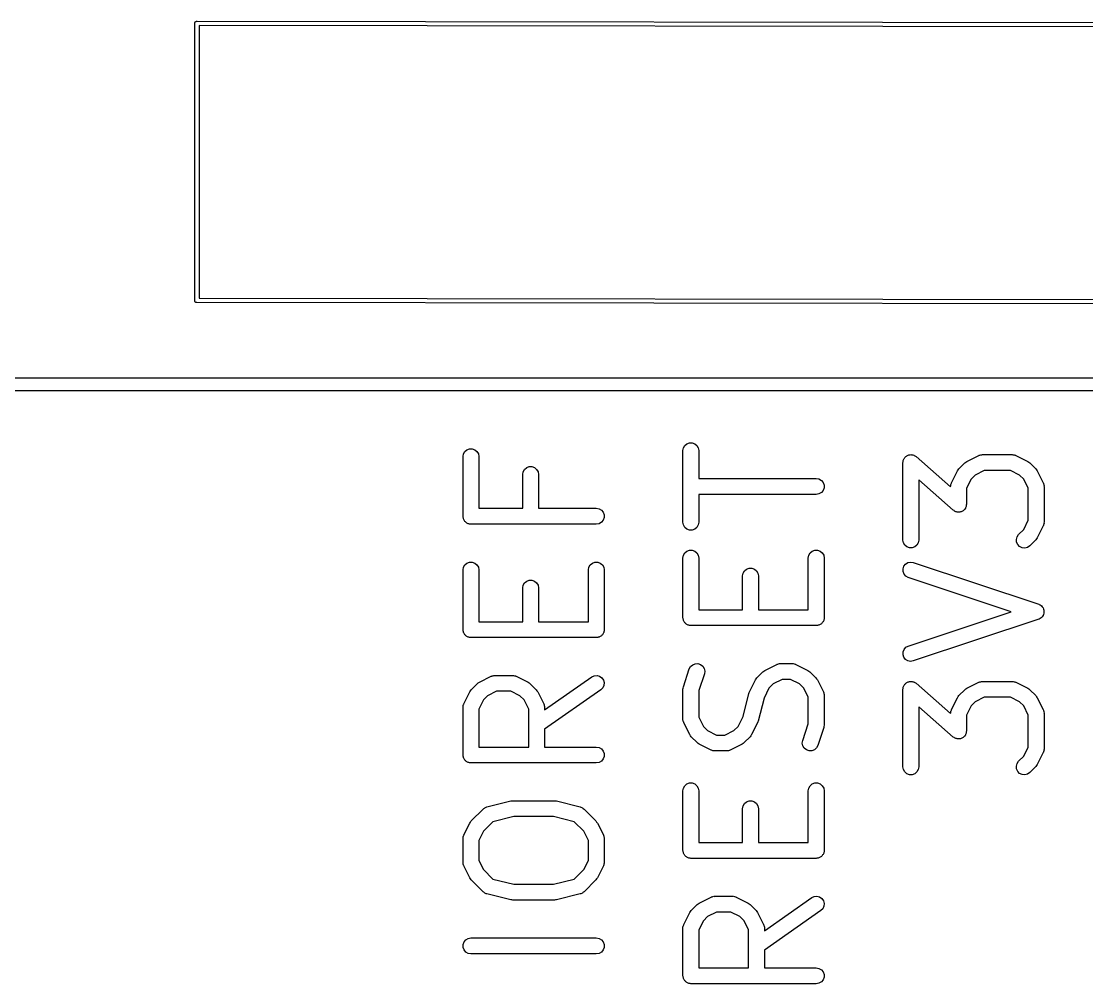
# Model space of a CAD drawing. Extents: x 98 to 199, y -139 to -72.
# Drawn here: x 122.26 to 134.56, y -138.58 to -127.47 of the extents above; entities that cross this region are included whole.
import ezdxf

# ---------------------------------------------------------------- set-up
doc = ezdxf.new("R2010")
doc.units = 0
doc.header["$MEASUREMENT"] = 0
doc.layers.add('BLACK', color=7, linetype='CONTINUOUS')

msp = doc.modelspace()

# ---------------------------------------------------------------- linework, layer by layer
at = {"layer": 'BLACK', "linetype": 'CONTINUOUS'}
for p, q in [((124.276, -127.468), (124.278, -127.467)), ((124.278, -127.467), (124.28, -127.467)), ((124.28, -127.467), (124.282, -127.466)), ((124.282, -127.466), (124.285, -127.466)), ((124.285, -127.466), (124.285, -127.466)), ((124.285, -127.466), (124.287, -127.466)), ((124.287, -127.466), (124.291, -127.466)), ((124.291, -127.466), (124.291, -127.466)), ((124.291, -127.466), (144.828, -127.496)), ((124.262, -127.484), (124.263, -127.482)), ((124.262, -127.486), (124.262, -127.484)), ((124.262, -127.489), (124.262, -127.486)), ((124.262, -127.491), (124.262, -127.489)), ((124.262, -127.489), (124.262, -127.489)), ((124.262, -127.495), (124.262, -127.491)), ((124.262, -130.692), (124.262, -127.495)), ((124.262, -127.495), (124.262, -127.495)), ((124.263, -127.482), (124.264, -127.48)), ((124.264, -127.48), (124.265, -127.478)), ((124.265, -127.478), (124.266, -127.476)), ((124.266, -127.476), (124.267, -127.474)), ((124.267, -127.474), (124.269, -127.473)), ((124.269, -127.473), (124.27, -127.471)), ((124.27, -127.471), (124.272, -127.47)), ((124.272, -127.47), (124.274, -127.469)), ((124.274, -127.469), (124.276, -127.468)), ((144.802, -127.546), (124.312, -127.516)), ((124.312, -127.516), (124.312, -130.666)), ((124.312, -130.666), (144.802, -130.696)), ((124.262, -130.695), (124.262, -130.692)), ((124.262, -130.697), (124.262, -130.695)), ((124.263, -130.699), (124.262, -130.697)), ((124.264, -130.701), (124.263, -130.699)), ((124.265, -130.703), (124.264, -130.701)), ((124.266, -130.705), (124.265, -130.703)), ((124.267, -130.707), (124.266, -130.705)), ((124.269, -130.709), (124.267, -130.707)), ((124.27, -130.71), (124.269, -130.709)), ((124.272, -130.711), (124.27, -130.71)), ((124.274, -130.713), (124.272, -130.711)), ((124.276, -130.714), (124.274, -130.713)), ((124.278, -130.715), (124.276, -130.714)), ((124.28, -130.715), (124.278, -130.715)), ((124.282, -130.716), (124.28, -130.715)), ((124.287, -130.716), (124.282, -130.716)), ((144.822, -130.746), (124.287, -130.716)), ((98.7333, -131.586), (195.783, -131.586)), ((195.793, -131.736), (98.7201, -131.736)), ((129.906, -132.394), (129.922, -132.367)), ((129.922, -132.367), (129.946, -132.346)), ((129.946, -132.346), (129.976, -132.336)), ((129.976, -132.336), (130.008, -132.336)), ((130.008, -132.336), (130.038, -132.346)), ((130.038, -132.346), (130.062, -132.367)), ((130.062, -132.367), (130.078, -132.394)), ((127.361, -132.494), (127.366, -132.463)), ((127.361, -133.184), (127.361, -132.494)), ((127.366, -132.463), (127.382, -132.436)), ((127.382, -132.436), (127.406, -132.415)), ((127.406, -132.415), (127.436, -132.404)), ((127.436, -132.404), (127.468, -132.404)), ((127.468, -132.404), (127.498, -132.415)), ((127.498, -132.415), (127.522, -132.436)), ((127.522, -132.436), (127.538, -132.463)), ((127.538, -132.463), (127.543, -132.494)), ((127.543, -132.494), (127.543, -133.092)), ((129.901, -132.426), (129.906, -132.394)), ((129.901, -133.253), (129.901, -132.426)), ((130.078, -132.394), (130.083, -132.426)), ((130.083, -132.426), (130.083, -132.748)), ((132.454, -132.516), (132.458, -132.511)), ((132.458, -132.511), (132.462, -132.505)), ((132.462, -132.505), (132.469, -132.499)), ((132.469, -132.499), (132.475, -132.492)), ((132.475, -132.492), (132.481, -132.489)), ((132.481, -132.489), (132.486, -132.484)), ((132.486, -132.484), (132.495, -132.481)), ((132.495, -132.481), (132.502, -132.477)), ((132.502, -132.477), (132.509, -132.476)), ((132.509, -132.476), (132.516, -132.473)), ((132.516, -132.473), (132.525, -132.473)), ((132.525, -132.473), (132.534, -132.472)), ((132.534, -132.472), (132.541, -132.473)), ((132.541, -132.473), (132.548, -132.473)), ((132.548, -132.473), (132.556, -132.476)), ((132.556, -132.476), (132.565, -132.478)), ((132.565, -132.478), (132.571, -132.482)), ((132.571, -132.482), (132.578, -132.484)), ((132.578, -132.484), (132.585, -132.49)), ((132.585, -132.49), (132.592, -132.495)), ((132.592, -132.495), (132.992, -132.845)), ((133.18, -132.551), (133.318, -132.482)), ((133.318, -132.482), (133.323, -132.48)), ((133.323, -132.48), (133.328, -132.478)), ((133.328, -132.478), (133.339, -132.476)), ((133.339, -132.476), (133.349, -132.473)), ((133.349, -132.473), (133.354, -132.473)), ((133.354, -132.473), (133.359, -132.472)), ((133.359, -132.472), (133.704, -132.472)), ((133.704, -132.472), (133.709, -132.473)), ((133.709, -132.473), (133.714, -132.473)), ((133.714, -132.473), (133.725, -132.476)), ((133.725, -132.476), (133.735, -132.478)), ((133.735, -132.478), (133.74, -132.48)), ((133.74, -132.48), (133.745, -132.482)), ((133.745, -132.482), (133.883, -132.551)), ((128.071, -132.643), (128.096, -132.622)), ((128.096, -132.622), (128.126, -132.611)), ((128.126, -132.611), (128.157, -132.611)), ((128.157, -132.611), (128.187, -132.622)), ((128.187, -132.622), (128.211, -132.643)), ((132.441, -132.563), (132.442, -132.555)), ((132.441, -133.46), (132.441, -132.563)), ((132.442, -132.546), (132.445, -132.539)), ((132.442, -132.555), (132.442, -132.546)), ((132.445, -132.539), (132.446, -132.532)), ((132.446, -132.532), (132.45, -132.524)), ((132.45, -132.524), (132.454, -132.516)), ((133.088, -132.637), (133.157, -132.568)), ((133.157, -132.568), (133.169, -132.559)), ((133.169, -132.559), (133.18, -132.551)), ((133.883, -132.551), (133.895, -132.559)), ((133.895, -132.559), (133.907, -132.568)), ((133.907, -132.568), (133.975, -132.637)), ((128.05, -132.701), (128.055, -132.67)), ((128.05, -133.092), (128.05, -132.701)), ((128.055, -132.67), (128.071, -132.643)), ((128.211, -132.643), (128.227, -132.67)), ((128.227, -132.67), (128.233, -132.701)), ((128.233, -132.701), (128.233, -133.092)), ((130.083, -132.748), (131.44, -132.748)), ((131.44, -132.748), (131.471, -132.753)), ((131.471, -132.753), (131.499, -132.769)), ((133.002, -132.798), (133.071, -132.66)), ((133.071, -132.66), (133.079, -132.649)), ((133.079, -132.649), (133.088, -132.637)), ((133.228, -132.755), (133.175, -132.861)), ((133.276, -132.708), (133.228, -132.755)), ((133.381, -132.655), (133.276, -132.708)), ((133.682, -132.655), (133.381, -132.655)), ((133.788, -132.708), (133.682, -132.655)), ((133.836, -132.755), (133.788, -132.708)), ((133.888, -132.861), (133.836, -132.755)), ((133.975, -132.637), (133.984, -132.649)), ((133.984, -132.649), (133.993, -132.66)), ((133.993, -132.66), (134.062, -132.798)), ((131.499, -132.769), (131.519, -132.793)), ((131.519, -132.793), (131.53, -132.823)), ((131.53, -132.855), (131.519, -132.885)), ((131.53, -132.823), (131.53, -132.855)), ((133.023, -133.115), (132.623, -132.765)), ((132.623, -132.765), (132.623, -133.46)), ((132.992, -132.839), (132.993, -132.834)), ((132.992, -132.845), (132.992, -132.839)), ((132.993, -132.829), (132.996, -132.818)), ((132.993, -132.834), (132.993, -132.829)), ((132.996, -132.818), (132.998, -132.808)), ((132.998, -132.808), (133, -132.803)), ((133, -132.803), (133.002, -132.798)), ((133.175, -132.861), (133.175, -133.046)), ((133.888, -133.231), (133.888, -132.861)), ((134.062, -132.798), (134.063, -132.803)), ((134.063, -132.803), (134.066, -132.808)), ((134.066, -132.808), (134.068, -132.818)), ((134.068, -132.818), (134.071, -132.829)), ((134.071, -132.829), (134.07, -132.834)), ((134.07, -132.834), (134.071, -132.839)), ((134.071, -132.839), (134.071, -133.253)), ((131.44, -132.931), (130.083, -132.931)), ((130.083, -132.931), (130.083, -133.253)), ((131.471, -132.925), (131.44, -132.931)), ((131.499, -132.909), (131.471, -132.925)), ((131.519, -132.885), (131.499, -132.909)), ((127.543, -133.092), (128.05, -133.092)), ((128.233, -133.092), (128.9, -133.092)), ((128.9, -133.092), (128.931, -133.098)), ((128.931, -133.098), (128.959, -133.114)), ((128.959, -133.114), (128.979, -133.138)), ((133.031, -133.119), (133.023, -133.115)), ((133.038, -133.125), (133.031, -133.119)), ((133.044, -133.128), (133.038, -133.125)), ((133.129, -133.125), (133.121, -133.128)), ((133.135, -133.121), (133.129, -133.125)), ((133.141, -133.117), (133.135, -133.121)), ((133.147, -133.111), (133.141, -133.117)), ((133.154, -133.105), (133.147, -133.111)), ((133.157, -133.099), (133.154, -133.105)), ((133.162, -133.093), (133.157, -133.099)), ((133.165, -133.085), (133.162, -133.093)), ((133.169, -133.077), (133.165, -133.085)), ((133.171, -133.07), (133.169, -133.077)), ((133.173, -133.064), (133.171, -133.07)), ((133.175, -133.046), (133.173, -133.055)), ((133.173, -133.055), (133.173, -133.064)), ((127.362, -133.192), (127.361, -133.184)), ((127.362, -133.2), (127.362, -133.192)), ((127.365, -133.207), (127.362, -133.2)), ((127.366, -133.215), (127.365, -133.207)), ((127.37, -133.222), (127.366, -133.215)), ((127.373, -133.23), (127.37, -133.222)), ((127.378, -133.236), (127.373, -133.23)), ((127.382, -133.243), (127.378, -133.236)), ((127.388, -133.248), (127.382, -133.243)), ((127.393, -133.254), (127.388, -133.248)), ((128.979, -133.23), (128.959, -133.254)), ((128.979, -133.138), (128.99, -133.168)), ((128.99, -133.2), (128.979, -133.23)), ((128.99, -133.168), (128.99, -133.2)), ((133.05, -133.131), (133.044, -133.128)), ((133.059, -133.133), (133.05, -133.131)), ((133.068, -133.136), (133.059, -133.133)), ((133.075, -133.136), (133.068, -133.136)), ((133.082, -133.137), (133.075, -133.136)), ((133.09, -133.136), (133.082, -133.137)), ((133.099, -133.136), (133.09, -133.136)), ((133.106, -133.134), (133.099, -133.136)), ((133.113, -133.133), (133.106, -133.134)), ((133.121, -133.128), (133.113, -133.133)), ((133.836, -133.337), (133.888, -133.231)), ((127.4, -133.258), (127.393, -133.254)), ((127.406, -133.263), (127.4, -133.258)), ((127.414, -133.266), (127.406, -133.263)), ((127.421, -133.27), (127.414, -133.266)), ((127.429, -133.271), (127.421, -133.27)), ((127.436, -133.274), (127.429, -133.271)), ((127.444, -133.274), (127.436, -133.274)), ((127.452, -133.275), (127.444, -133.274)), ((128.9, -133.275), (127.452, -133.275)), ((128.931, -133.27), (128.9, -133.275)), ((128.959, -133.254), (128.931, -133.27)), ((129.906, -133.284), (129.901, -133.253)), ((129.922, -133.312), (129.906, -133.284)), ((129.946, -133.332), (129.922, -133.312)), ((129.976, -133.343), (129.946, -133.332)), ((130.008, -133.343), (129.976, -133.343)), ((130.038, -133.332), (130.008, -133.343)), ((130.062, -133.312), (130.038, -133.332)), ((130.078, -133.284), (130.062, -133.312)), ((130.083, -133.253), (130.078, -133.284)), ((133.777, -133.395), (133.836, -133.337)), ((134.062, -133.294), (133.993, -133.432)), ((134.063, -133.289), (134.062, -133.294)), ((134.066, -133.284), (134.063, -133.289)), ((134.068, -133.274), (134.066, -133.284)), ((134.071, -133.263), (134.068, -133.274)), ((134.071, -133.253), (134.07, -133.258)), ((134.07, -133.258), (134.071, -133.263)), ((132.446, -133.491), (132.441, -133.46)), ((132.462, -133.518), (132.446, -133.491)), ((132.618, -133.491), (132.602, -133.518)), ((132.623, -133.46), (132.618, -133.491)), ((133.751, -133.452), (133.759, -133.421)), ((133.754, -133.483), (133.751, -133.452)), ((133.767, -133.512), (133.754, -133.483)), ((133.759, -133.421), (133.777, -133.395)), ((133.975, -133.455), (133.907, -133.524)), ((133.984, -133.443), (133.975, -133.455)), ((133.993, -133.432), (133.984, -133.443)), ((129.906, -133.635), (129.922, -133.608)), ((129.922, -133.608), (129.946, -133.587)), ((129.946, -133.587), (129.976, -133.576)), ((129.976, -133.576), (130.008, -133.576)), ((130.008, -133.576), (130.038, -133.587)), ((130.038, -133.587), (130.062, -133.608)), ((130.062, -133.608), (130.078, -133.635)), ((131.354, -133.635), (131.37, -133.608)), ((131.37, -133.608), (131.394, -133.587)), ((131.394, -133.587), (131.424, -133.576)), ((131.424, -133.576), (131.456, -133.576)), ((131.456, -133.576), (131.485, -133.587)), ((131.485, -133.587), (131.51, -133.608)), ((131.51, -133.608), (131.526, -133.635)), ((132.486, -133.539), (132.462, -133.518)), ((132.516, -133.55), (132.486, -133.539)), ((132.548, -133.55), (132.516, -133.55)), ((132.578, -133.539), (132.548, -133.55)), ((132.602, -133.518), (132.578, -133.539)), ((133.789, -133.535), (133.767, -133.512)), ((133.818, -133.548), (133.789, -133.535)), ((133.85, -133.551), (133.818, -133.548)), ((133.881, -133.543), (133.85, -133.551)), ((133.907, -133.524), (133.881, -133.543)), ((127.382, -133.746), (127.406, -133.725)), ((127.406, -133.725), (127.436, -133.714)), ((127.436, -133.714), (127.468, -133.714)), ((127.468, -133.714), (127.498, -133.725)), ((127.498, -133.725), (127.522, -133.746)), ((128.83, -133.746), (128.854, -133.725)), ((128.854, -133.725), (128.884, -133.714)), ((128.884, -133.714), (128.916, -133.714)), ((128.916, -133.714), (128.945, -133.725)), ((128.945, -133.725), (128.97, -133.746)), ((129.901, -133.667), (129.906, -133.635)), ((129.901, -134.356), (129.901, -133.667)), ((130.078, -133.635), (130.083, -133.667)), ((130.083, -133.667), (130.083, -134.265)), ((131.348, -133.667), (131.354, -133.635)), ((131.348, -134.265), (131.348, -133.667)), ((131.526, -133.635), (131.531, -133.667)), ((131.531, -133.667), (131.531, -134.356)), ((132.452, -133.761), (132.471, -133.736)), ((132.471, -133.736), (132.498, -133.719)), ((132.498, -133.719), (132.529, -133.713)), ((132.529, -133.713), (132.561, -133.718)), ((132.561, -133.718), (134.009, -134.2)), ((127.361, -133.804), (127.366, -133.773)), ((127.361, -134.494), (127.361, -133.804)), ((127.366, -133.773), (127.382, -133.746)), ((127.522, -133.746), (127.538, -133.773)), ((127.538, -133.773), (127.543, -133.804)), ((127.543, -133.804), (127.543, -134.402)), ((128.808, -133.804), (128.814, -133.773)), ((128.808, -134.402), (128.808, -133.804)), ((128.814, -133.773), (128.83, -133.746)), ((128.97, -133.746), (128.986, -133.773)), ((128.986, -133.773), (128.991, -133.804)), ((128.991, -133.804), (128.991, -134.494)), ((130.59, -133.873), (130.595, -133.842)), ((130.595, -133.842), (130.611, -133.815)), ((130.611, -133.815), (130.636, -133.794)), ((130.636, -133.794), (130.666, -133.783)), ((130.666, -133.783), (130.697, -133.783)), ((130.697, -133.783), (130.727, -133.794)), ((130.727, -133.794), (130.751, -133.815)), ((130.751, -133.815), (130.767, -133.842)), ((130.767, -133.842), (130.773, -133.873)), ((132.442, -133.791), (132.452, -133.761)), ((132.442, -133.823), (132.442, -133.791)), ((132.454, -133.852), (132.442, -133.823)), ((132.475, -133.876), (132.454, -133.852)), ((128.05, -134.011), (128.055, -133.98)), ((128.055, -133.98), (128.071, -133.952)), ((128.071, -133.952), (128.096, -133.932)), ((128.096, -133.932), (128.126, -133.921)), ((128.126, -133.921), (128.157, -133.921)), ((128.157, -133.921), (128.187, -133.932)), ((128.187, -133.932), (128.211, -133.952)), ((128.211, -133.952), (128.227, -133.98)), ((128.227, -133.98), (128.233, -134.011)), ((130.59, -134.265), (130.59, -133.873)), ((130.773, -133.873), (130.773, -134.265)), ((132.503, -133.891), (132.475, -133.876)), ((133.691, -134.287), (132.503, -133.891)), ((128.05, -134.402), (128.05, -134.011)), ((128.233, -134.011), (128.233, -134.402)), ((134.009, -134.2), (134.011, -134.201)), ((134.011, -134.201), (134.013, -134.202)), ((134.013, -134.202), (134.025, -134.209)), ((134.025, -134.209), (134.037, -134.215)), ((134.037, -134.215), (134.038, -134.217)), ((134.038, -134.217), (134.04, -134.219)), ((134.04, -134.219), (134.049, -134.229)), ((134.049, -134.229), (134.058, -134.239)), ((129.902, -134.364), (129.901, -134.356)), ((130.083, -134.265), (130.59, -134.265)), ((130.773, -134.265), (131.348, -134.265)), ((131.531, -134.356), (131.53, -134.364)), ((132.503, -134.683), (133.691, -134.287)), ((134.038, -134.357), (134.037, -134.359)), ((134.04, -134.355), (134.038, -134.357)), ((134.049, -134.345), (134.04, -134.355)), ((134.058, -134.335), (134.049, -134.345)), ((134.058, -134.239), (134.059, -134.241)), ((134.059, -134.333), (134.058, -134.335)), ((134.059, -134.241), (134.06, -134.243)), ((134.06, -134.331), (134.059, -134.333)), ((134.06, -134.243), (134.064, -134.256)), ((134.064, -134.318), (134.06, -134.331)), ((134.064, -134.256), (134.069, -134.269)), ((134.069, -134.305), (134.064, -134.318)), ((134.069, -134.269), (134.069, -134.271)), ((134.069, -134.271), (134.07, -134.274)), ((134.07, -134.3), (134.069, -134.303)), ((134.069, -134.303), (134.069, -134.305)), ((134.07, -134.274), (134.07, -134.287)), ((134.07, -134.287), (134.07, -134.3)), ((127.543, -134.402), (128.05, -134.402)), ((128.233, -134.402), (128.808, -134.402)), ((129.902, -134.372), (129.902, -134.364)), ((129.905, -134.379), (129.902, -134.372)), ((129.906, -134.387), (129.905, -134.379)), ((129.91, -134.394), (129.906, -134.387)), ((129.913, -134.402), (129.91, -134.394)), ((129.918, -134.408), (129.913, -134.402)), ((129.922, -134.415), (129.918, -134.408)), ((129.928, -134.42), (129.922, -134.415)), ((129.933, -134.426), (129.928, -134.42)), ((129.94, -134.43), (129.933, -134.426)), ((129.946, -134.435), (129.94, -134.43)), ((129.954, -134.438), (129.946, -134.435)), ((129.961, -134.442), (129.954, -134.438)), ((129.969, -134.443), (129.961, -134.442)), ((129.976, -134.446), (129.969, -134.443)), ((129.984, -134.446), (129.976, -134.446)), ((129.992, -134.447), (129.984, -134.446)), ((131.44, -134.447), (129.992, -134.447)), ((131.448, -134.446), (131.44, -134.447)), ((131.456, -134.446), (131.448, -134.446)), ((131.463, -134.443), (131.456, -134.446)), ((131.471, -134.442), (131.463, -134.443)), ((131.478, -134.438), (131.471, -134.442)), ((131.485, -134.435), (131.478, -134.438)), ((131.492, -134.43), (131.485, -134.435)), ((131.499, -134.426), (131.492, -134.43)), ((131.504, -134.42), (131.499, -134.426)), ((131.51, -134.415), (131.504, -134.42)), ((131.514, -134.408), (131.51, -134.415)), ((131.519, -134.402), (131.514, -134.408)), ((131.522, -134.394), (131.519, -134.402)), ((131.526, -134.387), (131.522, -134.394)), ((131.527, -134.379), (131.526, -134.387)), ((131.53, -134.372), (131.527, -134.379)), ((131.53, -134.364), (131.53, -134.372)), ((134.009, -134.374), (132.561, -134.856)), ((134.011, -134.373), (134.009, -134.374)), ((134.013, -134.372), (134.011, -134.373)), ((134.025, -134.365), (134.013, -134.372)), ((134.037, -134.359), (134.025, -134.365)), ((127.362, -134.502), (127.361, -134.494)), ((127.362, -134.51), (127.362, -134.502)), ((127.365, -134.517), (127.362, -134.51)), ((127.366, -134.525), (127.365, -134.517)), ((127.37, -134.532), (127.366, -134.525)), ((127.373, -134.54), (127.37, -134.532)), ((127.378, -134.546), (127.373, -134.54)), ((127.382, -134.553), (127.378, -134.546)), ((127.388, -134.558), (127.382, -134.553)), ((127.393, -134.564), (127.388, -134.558)), ((127.4, -134.568), (127.393, -134.564)), ((127.406, -134.573), (127.4, -134.568)), ((127.414, -134.576), (127.406, -134.573)), ((127.421, -134.58), (127.414, -134.576)), ((127.429, -134.581), (127.421, -134.58)), ((127.436, -134.584), (127.429, -134.581)), ((127.444, -134.584), (127.436, -134.584)), ((127.452, -134.585), (127.444, -134.584)), ((128.9, -134.585), (127.452, -134.585)), ((128.908, -134.584), (128.9, -134.585)), ((128.916, -134.584), (128.908, -134.584)), ((128.923, -134.581), (128.916, -134.584)), ((128.931, -134.58), (128.923, -134.581)), ((128.938, -134.576), (128.931, -134.58)), ((128.945, -134.573), (128.938, -134.576)), ((128.952, -134.568), (128.945, -134.573)), ((128.959, -134.564), (128.952, -134.568)), ((128.964, -134.558), (128.959, -134.564)), ((128.97, -134.553), (128.964, -134.558)), ((128.974, -134.546), (128.97, -134.553)), ((128.979, -134.54), (128.974, -134.546)), ((128.982, -134.532), (128.979, -134.54)), ((128.986, -134.525), (128.982, -134.532)), ((128.987, -134.517), (128.986, -134.525)), ((128.99, -134.51), (128.987, -134.517)), ((128.991, -134.494), (128.99, -134.502)), ((128.99, -134.502), (128.99, -134.51)), ((132.442, -134.751), (132.454, -134.722)), ((132.454, -134.722), (132.475, -134.698)), ((132.475, -134.698), (132.503, -134.683)), ((132.442, -134.783), (132.442, -134.751)), ((132.452, -134.813), (132.442, -134.783)), ((132.471, -134.838), (132.452, -134.813)), ((132.498, -134.855), (132.471, -134.838)), ((129.905, -135.154), (129.974, -134.948)), ((129.974, -134.948), (129.989, -134.92)), ((129.989, -134.92), (130.013, -134.899)), ((130.013, -134.899), (130.043, -134.887)), ((130.043, -134.887), (130.074, -134.886)), ((130.074, -134.886), (130.104, -134.896)), ((130.104, -134.896), (130.129, -134.916)), ((130.129, -134.916), (130.146, -134.943)), ((130.146, -134.943), (130.152, -134.974)), ((130.824, -134.981), (130.836, -134.972)), ((130.836, -134.972), (130.847, -134.964)), ((130.847, -134.964), (130.985, -134.895)), ((130.985, -134.895), (130.99, -134.893)), ((130.99, -134.893), (130.995, -134.891)), ((130.995, -134.891), (131.005, -134.889)), ((131.005, -134.889), (131.016, -134.886)), ((131.016, -134.886), (131.021, -134.886)), ((131.021, -134.886), (131.026, -134.885)), ((131.026, -134.885), (131.164, -134.885)), ((131.164, -134.885), (131.169, -134.886)), ((131.169, -134.886), (131.174, -134.886)), ((131.174, -134.886), (131.185, -134.889)), ((131.185, -134.889), (131.195, -134.891)), ((131.195, -134.891), (131.2, -134.893)), ((131.2, -134.893), (131.205, -134.895)), ((131.205, -134.895), (131.343, -134.964)), ((131.343, -134.964), (131.355, -134.972)), ((131.355, -134.972), (131.367, -134.981)), ((132.529, -134.861), (132.498, -134.855)), ((132.561, -134.856), (132.529, -134.861)), ((127.549, -135.101), (127.687, -135.033)), ((127.687, -135.033), (127.692, -135.031)), ((127.692, -135.031), (127.696, -135.028)), ((127.696, -135.028), (127.707, -135.027)), ((127.707, -135.027), (127.717, -135.023)), ((127.717, -135.023), (127.723, -135.024)), ((127.723, -135.024), (127.728, -135.023)), ((127.728, -135.023), (127.935, -135.023)), ((127.935, -135.023), (127.94, -135.024)), ((127.94, -135.024), (127.945, -135.023)), ((127.945, -135.023), (127.955, -135.027)), ((127.955, -135.027), (127.966, -135.028)), ((127.966, -135.028), (127.97, -135.031)), ((127.97, -135.031), (127.975, -135.033)), ((127.975, -135.033), (128.113, -135.101)), ((128.302, -135.421), (128.847, -135.039)), ((128.847, -135.039), (128.876, -135.026)), ((128.876, -135.026), (128.908, -135.023)), ((128.908, -135.023), (128.938, -135.031)), ((128.938, -135.031), (128.964, -135.05)), ((128.964, -135.05), (128.983, -135.076)), ((128.983, -135.076), (128.991, -135.106)), ((130.148, -135.005), (130.083, -135.198)), ((130.152, -134.974), (130.148, -135.005)), ((130.669, -135.211), (130.737, -135.073)), ((130.737, -135.073), (130.746, -135.062)), ((130.746, -135.062), (130.755, -135.05)), ((130.755, -135.05), (130.824, -134.981)), ((131.048, -135.068), (130.942, -135.121)), ((131.142, -135.068), (131.048, -135.068)), ((131.248, -135.121), (131.142, -135.068)), ((131.367, -134.981), (131.435, -135.05)), ((131.435, -135.05), (131.444, -135.062)), ((131.444, -135.062), (131.453, -135.073)), ((131.453, -135.073), (131.522, -135.211)), ((132.509, -135.096), (132.516, -135.093)), ((132.516, -135.093), (132.525, -135.093)), ((132.525, -135.093), (132.534, -135.092)), ((132.534, -135.092), (132.541, -135.093)), ((132.541, -135.093), (132.548, -135.093)), ((132.548, -135.093), (132.556, -135.096)), ((133.328, -135.097), (133.339, -135.095)), ((133.339, -135.095), (133.349, -135.092)), ((133.349, -135.092), (133.354, -135.093)), ((133.354, -135.093), (133.359, -135.092)), ((133.359, -135.092), (133.704, -135.092)), ((133.704, -135.092), (133.709, -135.093)), ((133.709, -135.093), (133.714, -135.092)), ((133.714, -135.092), (133.725, -135.095)), ((133.725, -135.095), (133.735, -135.097)), ((127.37, -135.349), (127.439, -135.211)), ((127.439, -135.211), (127.448, -135.2)), ((127.448, -135.2), (127.456, -135.188)), ((127.456, -135.188), (127.525, -135.119)), ((127.525, -135.119), (127.537, -135.11)), ((127.537, -135.11), (127.549, -135.101)), ((127.749, -135.206), (127.644, -135.258)), ((127.913, -135.206), (127.749, -135.206)), ((128.018, -135.258), (127.913, -135.206)), ((128.113, -135.101), (128.125, -135.11)), ((128.125, -135.11), (128.137, -135.119)), ((128.137, -135.119), (128.206, -135.188)), ((128.206, -135.188), (128.214, -135.2)), ((128.214, -135.2), (128.223, -135.211)), ((128.223, -135.211), (128.292, -135.349)), ((128.952, -135.189), (128.302, -135.645)), ((128.975, -135.167), (128.952, -135.189)), ((128.988, -135.138), (128.975, -135.167)), ((128.991, -135.106), (128.988, -135.138)), ((129.901, -135.183), (129.903, -135.169)), ((129.901, -135.528), (129.901, -135.183)), ((129.903, -135.169), (129.905, -135.154)), ((130.083, -135.198), (130.083, -135.506)), ((130.666, -135.221), (130.669, -135.211)), ((130.894, -135.168), (130.837, -135.284)), ((130.942, -135.121), (130.894, -135.168)), ((131.296, -135.168), (131.248, -135.121)), ((131.348, -135.274), (131.296, -135.168)), ((131.522, -135.211), (131.523, -135.216)), ((131.523, -135.216), (131.526, -135.221)), ((132.441, -135.183), (132.442, -135.174)), ((132.441, -136.08), (132.441, -135.183)), ((132.442, -135.166), (132.445, -135.159)), ((132.442, -135.174), (132.442, -135.166)), ((132.445, -135.159), (132.446, -135.152)), ((132.446, -135.152), (132.45, -135.144)), ((132.45, -135.144), (132.454, -135.136)), ((132.454, -135.136), (132.458, -135.131)), ((132.458, -135.131), (132.462, -135.124)), ((132.462, -135.124), (132.469, -135.119)), ((132.469, -135.119), (132.475, -135.112)), ((132.475, -135.112), (132.481, -135.109)), ((132.481, -135.109), (132.486, -135.104)), ((132.486, -135.104), (132.495, -135.101)), ((132.495, -135.101), (132.502, -135.097)), ((132.502, -135.097), (132.509, -135.096)), ((132.556, -135.096), (132.565, -135.098)), ((132.565, -135.098), (132.571, -135.102)), ((132.571, -135.102), (132.578, -135.104)), ((132.578, -135.104), (132.585, -135.11)), ((132.585, -135.11), (132.592, -135.114)), ((132.592, -135.114), (132.992, -135.464)), ((133.088, -135.256), (133.157, -135.188)), ((133.157, -135.188), (133.169, -135.179)), ((133.169, -135.179), (133.18, -135.17)), ((133.18, -135.17), (133.318, -135.101)), ((133.318, -135.101), (133.323, -135.1)), ((133.323, -135.1), (133.328, -135.097)), ((133.735, -135.097), (133.74, -135.1)), ((133.74, -135.1), (133.745, -135.101)), ((133.745, -135.101), (133.883, -135.17)), ((133.883, -135.17), (133.895, -135.179)), ((133.895, -135.179), (133.907, -135.188)), ((133.907, -135.188), (133.975, -135.256)), ((127.596, -135.306), (127.543, -135.412)), ((127.644, -135.258), (127.596, -135.306)), ((128.066, -135.306), (128.018, -135.258)), ((128.119, -135.412), (128.066, -135.306)), ((130.595, -135.496), (130.662, -135.23)), ((130.662, -135.23), (130.666, -135.221)), ((130.837, -135.284), (130.77, -135.55)), ((131.348, -135.582), (131.348, -135.274)), ((131.526, -135.221), (131.528, -135.231)), ((131.528, -135.231), (131.531, -135.242)), ((131.531, -135.242), (131.53, -135.247)), ((131.53, -135.247), (131.531, -135.252)), ((131.531, -135.252), (131.531, -135.597)), ((133.002, -135.418), (133.071, -135.28)), ((133.071, -135.28), (133.079, -135.268)), ((133.079, -135.268), (133.088, -135.256)), ((133.276, -135.327), (133.228, -135.375)), ((133.381, -135.275), (133.276, -135.327)), ((133.682, -135.275), (133.381, -135.275)), ((133.788, -135.327), (133.682, -135.275)), ((133.836, -135.375), (133.788, -135.327)), ((133.975, -135.256), (133.984, -135.269)), ((133.984, -135.269), (133.993, -135.28)), ((133.993, -135.28), (134.062, -135.418)), ((127.361, -135.38), (127.364, -135.369)), ((127.361, -135.385), (127.361, -135.38)), ((127.361, -135.39), (127.361, -135.385)), ((127.361, -135.942), (127.361, -135.39)), ((127.364, -135.369), (127.366, -135.359)), ((127.366, -135.359), (127.369, -135.354)), ((127.369, -135.354), (127.37, -135.349)), ((127.543, -135.412), (127.543, -135.85)), ((128.119, -135.85), (128.119, -135.412)), ((128.292, -135.349), (128.294, -135.354)), ((128.294, -135.354), (128.296, -135.359)), ((128.296, -135.359), (128.298, -135.369)), ((128.298, -135.369), (128.301, -135.38)), ((128.301, -135.38), (128.301, -135.385)), ((128.301, -135.385), (128.302, -135.39)), ((128.302, -135.39), (128.302, -135.421)), ((133.023, -135.735), (132.623, -135.385)), ((132.623, -135.385), (132.623, -136.08)), ((132.992, -135.459), (132.993, -135.454)), ((132.992, -135.464), (132.992, -135.459)), ((132.993, -135.449), (132.996, -135.438)), ((132.993, -135.454), (132.993, -135.449)), ((132.996, -135.438), (132.998, -135.428)), ((132.998, -135.428), (133, -135.423)), ((133, -135.423), (133.002, -135.418)), ((133.228, -135.375), (133.175, -135.481)), ((133.888, -135.481), (133.836, -135.375)), ((134.062, -135.418), (134.063, -135.423)), ((134.063, -135.423), (134.066, -135.428)), ((134.066, -135.428), (134.068, -135.438)), ((134.068, -135.438), (134.071, -135.449)), ((134.071, -135.449), (134.07, -135.454)), ((134.07, -135.454), (134.071, -135.459)), ((134.071, -135.459), (134.071, -135.873)), ((129.901, -135.533), (129.901, -135.528)), ((129.901, -135.538), (129.901, -135.533)), ((129.904, -135.549), (129.901, -135.538)), ((129.906, -135.559), (129.904, -135.549)), ((129.909, -135.564), (129.906, -135.559)), ((129.91, -135.569), (129.909, -135.564)), ((129.979, -135.707), (129.91, -135.569)), ((130.083, -135.506), (130.136, -135.612)), ((130.537, -135.612), (130.595, -135.496)), ((130.763, -135.569), (130.694, -135.707)), ((130.766, -135.559), (130.763, -135.569)), ((130.77, -135.55), (130.766, -135.559)), ((131.284, -135.775), (131.348, -135.582)), ((133.175, -135.481), (133.175, -135.666)), ((133.888, -135.851), (133.888, -135.481)), ((128.302, -135.645), (128.302, -135.85)), ((129.988, -135.719), (129.979, -135.707)), ((130.136, -135.612), (130.184, -135.66)), ((130.184, -135.66), (130.289, -135.712)), ((130.384, -135.712), (130.489, -135.66)), ((130.489, -135.66), (130.537, -135.612)), ((130.694, -135.707), (130.686, -135.719)), ((131.527, -135.626), (131.458, -135.833)), ((131.529, -135.611), (131.527, -135.626)), ((131.531, -135.597), (131.529, -135.611)), ((133.165, -135.705), (133.162, -135.713)), ((133.169, -135.697), (133.165, -135.705)), ((133.171, -135.69), (133.169, -135.697)), ((133.173, -135.684), (133.171, -135.69)), ((133.175, -135.666), (133.173, -135.675)), ((133.173, -135.675), (133.173, -135.684)), ((129.996, -135.731), (129.988, -135.719)), ((130.065, -135.799), (129.996, -135.731)), ((130.077, -135.808), (130.065, -135.799)), ((130.089, -135.817), (130.077, -135.808)), ((130.227, -135.886), (130.089, -135.817)), ((130.289, -135.712), (130.384, -135.712)), ((130.584, -135.817), (130.447, -135.886)), ((130.596, -135.808), (130.584, -135.817)), ((130.608, -135.799), (130.596, -135.808)), ((130.677, -135.731), (130.608, -135.799)), ((130.686, -135.719), (130.677, -135.731)), ((131.279, -135.806), (131.284, -135.775)), ((131.286, -135.837), (131.279, -135.806)), ((131.458, -135.833), (131.442, -135.861)), ((133.031, -135.739), (133.023, -135.735)), ((133.038, -135.745), (133.031, -135.739)), ((133.044, -135.747), (133.038, -135.745)), ((133.05, -135.751), (133.044, -135.747)), ((133.059, -135.753), (133.05, -135.751)), ((133.068, -135.756), (133.059, -135.753)), ((133.075, -135.756), (133.068, -135.756)), ((133.082, -135.757), (133.075, -135.756)), ((133.09, -135.756), (133.082, -135.757)), ((133.099, -135.756), (133.09, -135.756)), ((133.106, -135.754), (133.099, -135.756)), ((133.113, -135.752), (133.106, -135.754)), ((133.121, -135.748), (133.113, -135.752)), ((133.129, -135.745), (133.121, -135.748)), ((133.135, -135.741), (133.129, -135.745)), ((133.141, -135.737), (133.135, -135.741)), ((133.147, -135.73), (133.141, -135.737)), ((133.154, -135.725), (133.147, -135.73)), ((133.157, -135.719), (133.154, -135.725)), ((133.162, -135.713), (133.157, -135.719)), ((127.362, -135.95), (127.361, -135.942)), ((127.362, -135.958), (127.362, -135.95)), ((127.543, -135.85), (128.119, -135.85)), ((128.302, -135.85), (128.9, -135.85)), ((128.9, -135.85), (128.931, -135.856)), ((128.931, -135.856), (128.959, -135.872)), ((128.959, -135.872), (128.979, -135.896)), ((128.979, -135.896), (128.99, -135.926)), ((128.99, -135.926), (128.99, -135.958)), ((130.232, -135.887), (130.227, -135.886)), ((130.236, -135.89), (130.232, -135.887)), ((130.247, -135.892), (130.236, -135.89)), ((130.257, -135.895), (130.247, -135.892)), ((130.263, -135.894), (130.257, -135.895)), ((130.268, -135.895), (130.263, -135.894)), ((130.406, -135.895), (130.268, -135.895)), ((130.411, -135.894), (130.406, -135.895)), ((130.416, -135.895), (130.411, -135.894)), ((130.426, -135.892), (130.416, -135.895)), ((130.437, -135.89), (130.426, -135.892)), ((130.441, -135.887), (130.437, -135.89)), ((130.447, -135.886), (130.441, -135.887)), ((131.302, -135.864), (131.286, -135.837)), ((131.327, -135.884), (131.302, -135.864)), ((131.357, -135.894), (131.327, -135.884)), ((131.389, -135.893), (131.357, -135.894)), ((131.419, -135.882), (131.389, -135.893)), ((131.442, -135.861), (131.419, -135.882)), ((133.777, -136.015), (133.836, -135.956)), ((133.836, -135.956), (133.888, -135.851)), ((134.062, -135.914), (133.993, -136.051)), ((134.063, -135.909), (134.062, -135.914)), ((134.066, -135.904), (134.063, -135.909)), ((134.068, -135.893), (134.066, -135.904)), ((134.071, -135.883), (134.068, -135.893)), ((134.071, -135.873), (134.07, -135.878)), ((134.07, -135.878), (134.071, -135.883)), ((127.365, -135.965), (127.362, -135.958)), ((127.366, -135.973), (127.365, -135.965)), ((127.37, -135.98), (127.366, -135.973)), ((127.373, -135.987), (127.37, -135.98)), ((127.378, -135.993), (127.373, -135.987)), ((127.382, -136), (127.378, -135.993)), ((127.388, -136.006), (127.382, -136)), ((127.393, -136.012), (127.388, -136.006)), ((127.4, -136.016), (127.393, -136.012)), ((127.406, -136.021), (127.4, -136.016)), ((127.414, -136.024), (127.406, -136.021)), ((127.421, -136.028), (127.414, -136.024)), ((127.429, -136.029), (127.421, -136.028)), ((127.436, -136.032), (127.429, -136.029)), ((127.444, -136.032), (127.436, -136.032)), ((127.452, -136.033), (127.444, -136.032)), ((128.9, -136.033), (127.452, -136.033)), ((128.931, -136.028), (128.9, -136.033)), ((128.959, -136.012), (128.931, -136.028)), ((128.979, -135.987), (128.959, -136.012)), ((128.99, -135.958), (128.979, -135.987)), ((132.446, -136.111), (132.441, -136.08)), ((132.623, -136.08), (132.618, -136.111)), ((133.751, -136.072), (133.759, -136.041)), ((133.754, -136.103), (133.751, -136.072)), ((133.759, -136.041), (133.777, -136.015)), ((133.975, -136.075), (133.907, -136.144)), ((133.984, -136.063), (133.975, -136.075)), ((133.993, -136.051), (133.984, -136.063)), ((132.462, -136.138), (132.446, -136.111)), ((132.486, -136.159), (132.462, -136.138)), ((132.516, -136.17), (132.486, -136.159)), ((132.548, -136.17), (132.516, -136.17)), ((132.578, -136.159), (132.548, -136.17)), ((132.602, -136.138), (132.578, -136.159)), ((132.618, -136.111), (132.602, -136.138)), ((133.767, -136.132), (133.754, -136.103)), ((133.789, -136.154), (133.767, -136.132)), ((133.818, -136.168), (133.789, -136.154)), ((133.85, -136.171), (133.818, -136.168)), ((133.881, -136.162), (133.85, -136.171)), ((133.907, -136.144), (133.881, -136.162)), ((129.901, -136.355), (129.906, -136.324)), ((129.906, -136.324), (129.922, -136.297)), ((129.922, -136.297), (129.946, -136.276)), ((129.946, -136.276), (129.976, -136.265)), ((129.976, -136.265), (130.008, -136.265)), ((130.008, -136.265), (130.038, -136.276)), ((130.038, -136.276), (130.062, -136.297)), ((130.062, -136.297), (130.078, -136.324)), ((130.078, -136.324), (130.083, -136.355)), ((131.348, -136.355), (131.354, -136.324)), ((131.354, -136.324), (131.37, -136.297)), ((131.37, -136.297), (131.394, -136.276)), ((131.394, -136.276), (131.424, -136.265)), ((131.424, -136.265), (131.456, -136.265)), ((131.456, -136.265), (131.485, -136.276)), ((131.485, -136.276), (131.51, -136.297)), ((131.51, -136.297), (131.526, -136.324)), ((131.526, -136.324), (131.531, -136.355)), ((129.901, -137.045), (129.901, -136.355)), ((130.083, -136.355), (130.083, -136.953)), ((131.348, -136.953), (131.348, -136.355)), ((131.531, -136.355), (131.531, -137.045)), ((127.456, -136.704), (127.594, -136.566)), ((127.594, -136.566), (127.601, -136.561)), ((127.601, -136.561), (127.608, -136.555)), ((127.608, -136.555), (127.614, -136.552)), ((127.614, -136.552), (127.62, -136.548)), ((127.62, -136.548), (127.629, -136.546)), ((127.629, -136.546), (127.637, -136.542)), ((127.637, -136.542), (127.912, -136.473)), ((127.912, -136.473), (127.924, -136.473)), ((127.924, -136.473), (127.935, -136.471)), ((127.935, -136.471), (128.417, -136.471)), ((128.417, -136.471), (128.428, -136.473)), ((128.428, -136.473), (128.439, -136.473)), ((128.439, -136.473), (128.715, -136.542)), ((128.715, -136.542), (128.723, -136.546)), ((128.723, -136.546), (128.732, -136.548)), ((128.732, -136.548), (128.737, -136.552)), ((128.737, -136.552), (128.744, -136.555)), ((128.744, -136.555), (128.75, -136.561)), ((128.75, -136.561), (128.758, -136.566)), ((128.758, -136.566), (128.895, -136.704)), ((130.59, -136.562), (130.595, -136.531)), ((130.59, -136.953), (130.59, -136.562)), ((130.595, -136.531), (130.611, -136.503)), ((130.611, -136.503), (130.636, -136.483)), ((130.636, -136.483), (130.666, -136.472)), ((130.666, -136.472), (130.697, -136.472)), ((130.697, -136.472), (130.727, -136.483)), ((130.727, -136.483), (130.751, -136.503)), ((130.751, -136.503), (130.767, -136.531)), ((130.767, -136.531), (130.773, -136.562)), ((130.773, -136.562), (130.773, -136.953)), ((127.946, -136.654), (127.706, -136.714)), ((128.406, -136.654), (127.946, -136.654)), ((128.646, -136.714), (128.406, -136.654)), ((127.37, -136.866), (127.439, -136.728)), ((127.439, -136.728), (127.448, -136.716)), ((127.448, -136.716), (127.456, -136.704)), ((127.706, -136.714), (127.596, -136.823)), ((128.756, -136.823), (128.646, -136.714)), ((128.895, -136.704), (128.904, -136.716)), ((128.904, -136.716), (128.913, -136.728)), ((128.913, -136.728), (128.982, -136.866)), ((127.361, -136.896), (127.364, -136.886)), ((127.361, -136.902), (127.361, -136.896)), ((127.361, -136.907), (127.361, -136.902)), ((127.361, -137.183), (127.361, -136.907)), ((127.364, -136.886), (127.366, -136.876)), ((127.366, -136.876), (127.369, -136.871)), ((127.369, -136.871), (127.37, -136.866)), ((127.596, -136.823), (127.543, -136.928)), ((127.543, -136.928), (127.543, -137.161)), ((128.808, -136.928), (128.756, -136.823)), ((128.808, -137.161), (128.808, -136.928)), ((128.982, -136.866), (128.983, -136.871)), ((128.983, -136.871), (128.986, -136.876)), ((128.986, -136.876), (128.988, -136.886)), ((128.988, -136.886), (128.991, -136.896)), ((128.991, -136.896), (128.99, -136.902)), ((128.99, -136.902), (128.991, -136.907)), ((128.991, -136.907), (128.991, -137.183)), ((129.902, -137.053), (129.901, -137.045)), ((129.902, -137.061), (129.902, -137.053)), ((129.905, -137.068), (129.902, -137.061)), ((130.083, -136.953), (130.59, -136.953)), ((130.773, -136.953), (131.348, -136.953)), ((131.53, -137.061), (131.527, -137.068)), ((131.531, -137.045), (131.53, -137.053)), ((131.53, -137.053), (131.53, -137.061)), ((127.361, -137.188), (127.361, -137.183)), ((127.543, -137.161), (127.596, -137.266)), ((128.756, -137.266), (128.808, -137.161)), ((128.991, -137.183), (128.99, -137.188)), ((129.906, -137.076), (129.905, -137.068)), ((129.91, -137.083), (129.906, -137.076)), ((129.913, -137.09), (129.91, -137.083)), ((129.918, -137.097), (129.913, -137.09)), ((129.922, -137.104), (129.918, -137.097)), ((129.928, -137.109), (129.922, -137.104)), ((129.933, -137.115), (129.928, -137.109)), ((129.94, -137.119), (129.933, -137.115)), ((129.946, -137.124), (129.94, -137.119)), ((129.954, -137.127), (129.946, -137.124)), ((129.961, -137.131), (129.954, -137.127)), ((129.969, -137.132), (129.961, -137.131)), ((129.976, -137.135), (129.969, -137.132)), ((129.984, -137.135), (129.976, -137.135)), ((129.992, -137.136), (129.984, -137.135)), ((131.44, -137.136), (129.992, -137.136)), ((131.448, -137.135), (131.44, -137.136)), ((131.456, -137.135), (131.448, -137.135)), ((131.463, -137.132), (131.456, -137.135)), ((131.471, -137.131), (131.463, -137.132)), ((131.478, -137.127), (131.471, -137.131)), ((131.485, -137.124), (131.478, -137.127)), ((131.492, -137.119), (131.485, -137.124)), ((131.499, -137.115), (131.492, -137.119)), ((131.504, -137.109), (131.499, -137.115)), ((131.51, -137.104), (131.504, -137.109)), ((131.514, -137.097), (131.51, -137.104)), ((131.519, -137.09), (131.514, -137.097)), ((131.522, -137.083), (131.519, -137.09)), ((131.526, -137.076), (131.522, -137.083)), ((131.527, -137.068), (131.526, -137.076)), ((127.361, -137.193), (127.361, -137.188)), ((127.364, -137.203), (127.361, -137.193)), ((127.366, -137.214), (127.364, -137.203)), ((127.369, -137.218), (127.366, -137.214)), ((127.37, -137.224), (127.369, -137.218)), ((127.439, -137.361), (127.37, -137.224)), ((127.596, -137.266), (127.706, -137.376)), ((128.646, -137.376), (128.756, -137.266)), ((128.982, -137.224), (128.913, -137.361)), ((128.983, -137.218), (128.982, -137.224)), ((128.986, -137.214), (128.983, -137.218)), ((128.988, -137.203), (128.986, -137.214)), ((128.991, -137.193), (128.988, -137.203)), ((128.99, -137.188), (128.991, -137.193)), ((127.448, -137.373), (127.439, -137.361)), ((127.456, -137.385), (127.448, -137.373)), ((127.594, -137.523), (127.456, -137.385)), ((127.706, -137.376), (127.946, -137.436)), ((128.406, -137.436), (128.646, -137.376)), ((128.895, -137.385), (128.758, -137.523)), ((128.904, -137.373), (128.895, -137.385)), ((128.913, -137.361), (128.904, -137.373)), ((127.601, -137.528), (127.594, -137.523)), ((127.608, -137.534), (127.601, -137.528)), ((127.614, -137.537), (127.608, -137.534)), ((127.62, -137.541), (127.614, -137.537)), ((127.629, -137.544), (127.62, -137.541)), ((127.637, -137.547), (127.629, -137.544)), ((127.912, -137.616), (127.637, -137.547)), ((127.946, -137.436), (128.406, -137.436)), ((128.715, -137.547), (128.439, -137.616)), ((128.723, -137.544), (128.715, -137.547)), ((128.732, -137.541), (128.723, -137.544)), ((128.737, -137.537), (128.732, -137.541)), ((128.744, -137.534), (128.737, -137.537)), ((128.75, -137.528), (128.744, -137.534)), ((128.758, -137.523), (128.75, -137.528)), ((127.924, -137.617), (127.912, -137.616)), ((127.935, -137.619), (127.924, -137.617)), ((128.417, -137.619), (127.935, -137.619)), ((128.428, -137.617), (128.417, -137.619)), ((128.439, -137.616), (128.428, -137.617)), ((129.996, -137.738), (130.065, -137.669)), ((130.065, -137.669), (130.077, -137.661)), ((130.077, -137.661), (130.089, -137.652)), ((130.089, -137.652), (130.227, -137.583)), ((130.227, -137.583), (130.232, -137.582)), ((130.232, -137.582), (130.236, -137.579)), ((130.236, -137.579), (130.247, -137.577)), ((130.247, -137.577), (130.257, -137.574)), ((130.257, -137.574), (130.263, -137.575)), ((130.263, -137.575), (130.268, -137.574)), ((130.268, -137.574), (130.475, -137.574)), ((130.475, -137.574), (130.48, -137.575)), ((130.48, -137.575), (130.485, -137.574)), ((130.485, -137.574), (130.495, -137.577)), ((130.495, -137.577), (130.506, -137.579)), ((130.506, -137.579), (130.51, -137.582)), ((130.51, -137.582), (130.515, -137.583)), ((130.515, -137.583), (130.653, -137.652)), ((130.653, -137.652), (130.665, -137.661)), ((130.665, -137.661), (130.677, -137.669)), ((130.677, -137.669), (130.746, -137.738)), ((130.842, -137.972), (131.387, -137.59)), ((131.387, -137.59), (131.416, -137.577)), ((131.416, -137.577), (131.448, -137.574)), ((131.448, -137.574), (131.478, -137.582)), ((131.478, -137.582), (131.504, -137.601)), ((131.504, -137.601), (131.523, -137.627)), ((131.523, -137.627), (131.531, -137.657)), ((131.531, -137.657), (131.528, -137.689)), ((129.91, -137.9), (129.979, -137.762)), ((129.979, -137.762), (129.988, -137.75)), ((129.988, -137.75), (129.996, -137.738)), ((130.289, -137.757), (130.184, -137.809)), ((130.453, -137.757), (130.289, -137.757)), ((130.558, -137.809), (130.453, -137.757)), ((130.746, -137.738), (130.754, -137.75)), ((130.754, -137.75), (130.763, -137.762)), ((130.763, -137.762), (130.832, -137.9)), ((131.492, -137.74), (130.842, -138.195)), ((131.515, -137.718), (131.492, -137.74)), ((131.528, -137.689), (131.515, -137.718)), ((129.901, -137.931), (129.904, -137.92)), ((129.904, -137.92), (129.906, -137.91)), ((129.906, -137.91), (129.909, -137.905)), ((129.909, -137.905), (129.91, -137.9)), ((130.136, -137.857), (130.083, -137.963)), ((130.184, -137.809), (130.136, -137.857)), ((130.606, -137.857), (130.558, -137.809)), ((130.659, -137.963), (130.606, -137.857)), ((130.832, -137.9), (130.834, -137.905)), ((130.834, -137.905), (130.836, -137.91)), ((130.836, -137.91), (130.838, -137.92)), ((130.838, -137.92), (130.841, -137.931)), ((129.901, -137.936), (129.901, -137.931)), ((129.901, -137.941), (129.901, -137.936)), ((129.901, -138.493), (129.901, -137.941)), ((130.083, -137.963), (130.083, -138.401)), ((130.659, -138.401), (130.659, -137.963)), ((130.841, -137.931), (130.841, -137.936)), ((130.841, -137.936), (130.842, -137.941)), ((130.842, -137.941), (130.842, -137.972)), ((127.362, -138.132), (127.373, -138.102)), ((127.362, -138.164), (127.362, -138.132)), ((127.373, -138.194), (127.362, -138.164)), ((127.373, -138.102), (127.393, -138.078)), ((127.393, -138.078), (127.421, -138.062)), ((127.421, -138.062), (127.452, -138.056)), ((127.452, -138.056), (128.9, -138.056)), ((128.9, -138.056), (128.931, -138.062)), ((128.931, -138.062), (128.959, -138.078)), ((128.959, -138.078), (128.979, -138.102)), ((128.979, -138.102), (128.99, -138.132)), ((128.99, -138.164), (128.979, -138.194)), ((128.99, -138.132), (128.99, -138.164)), ((127.393, -138.218), (127.373, -138.194)), ((127.421, -138.234), (127.393, -138.218)), ((127.452, -138.239), (127.421, -138.234)), ((128.9, -138.239), (127.452, -138.239)), ((128.931, -138.234), (128.9, -138.239)), ((128.959, -138.218), (128.931, -138.234)), ((128.979, -138.194), (128.959, -138.218)), ((130.842, -138.195), (130.842, -138.401)), ((130.083, -138.401), (130.659, -138.401)), ((130.842, -138.401), (131.44, -138.401)), ((131.44, -138.401), (131.471, -138.407)), ((131.471, -138.407), (131.499, -138.422)), ((129.902, -138.5), (129.901, -138.493)), ((129.902, -138.508), (129.902, -138.5)), ((129.905, -138.516), (129.902, -138.508)), ((129.906, -138.524), (129.905, -138.516)), ((129.91, -138.531), (129.906, -138.524)), ((129.913, -138.538), (129.91, -138.531)), ((129.918, -138.544), (129.913, -138.538)), ((131.499, -138.422), (131.519, -138.447)), ((131.519, -138.538), (131.499, -138.563)), ((131.519, -138.447), (131.53, -138.477)), ((131.53, -138.508), (131.519, -138.538)), ((131.53, -138.477), (131.53, -138.508)), ((129.922, -138.551), (129.918, -138.544)), ((129.928, -138.556), (129.922, -138.551)), ((129.933, -138.563), (129.928, -138.556)), ((129.94, -138.567), (129.933, -138.563)), ((129.946, -138.572), (129.94, -138.567)), ((129.954, -138.574), (129.946, -138.572)), ((129.961, -138.578), (129.954, -138.574)), ((129.969, -138.58), (129.961, -138.578)), ((129.976, -138.583), (129.969, -138.58)), ((129.984, -138.583), (129.976, -138.583)), ((129.992, -138.584), (129.984, -138.583)), ((131.44, -138.584), (129.992, -138.584)), ((131.471, -138.578), (131.44, -138.584)), ((131.499, -138.563), (131.471, -138.578))]:
    msp.add_line(p, q, dxfattribs=at)

doc.saveas('drawing.dxf')
